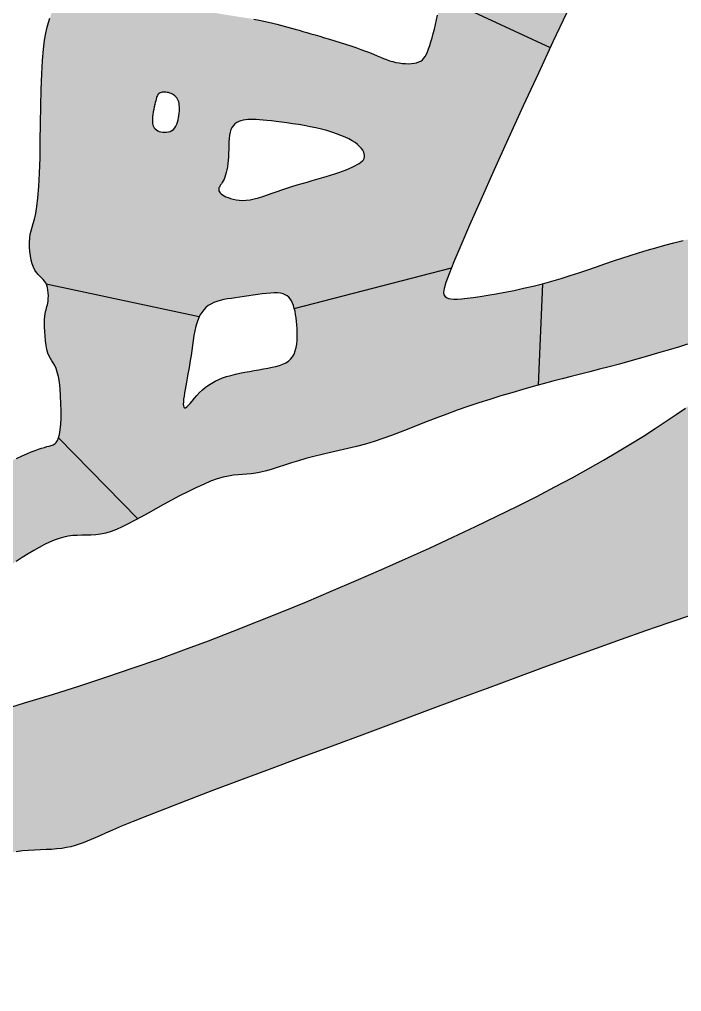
# Model space of a CAD drawing. Extents: x 2246048 to 2442613, y -66234 to 220766.
# Drawn here: x 2356517.4 to 2356701.5, y 179316.2 to 179586.4 of the extents above; entities that cross this region are included whole.
import ezdxf

# ---------------------------------------------------------------- set-up
doc = ezdxf.new("R2010")
doc.units = 0
doc.header["$LTSCALE"] = 1000
doc.header["$MEASUREMENT"] = 0
doc.layers.get('0').update_dxf_attribs({"color": 8})
doc.layers.add('J-图框线', color=4, linetype='Continuous')
doc.layers.add('J-姓名', color=2, linetype='Continuous')

# ---------------------------------------------------------------- blocks, each defined once
blk = doc.blocks.new('A$C2D00115A')
for points in [[(0.4147, 2.7385), (0.4169, 2.7476), (0.419, 2.7577), (0.4212, 2.7687), (0.4234, 2.7806), (0.4257, 2.7932), (0.4282, 2.8063), (0.431, 2.8197), (0.4342, 2.8332), (0.4378, 2.8466), (0.442, 2.8598), (0.4468, 2.8724), (0.4522, 2.8844), (0.4581, 2.8959), (0.4644, 2.907), (0.4707, 2.9179), (0.4768, 2.9289), (0.4826, 2.94), (0.4879, 2.9515), (0.4924, 2.9635), (0.496, 2.9761), (0.4987, 2.9891), (0.5005, 3.0022), (0.5015, 3.0152), (0.5018, 3.0277), (0.5015, 3.0395), (0.5005, 3.0503), (0.4991, 3.0597), (0.4971, 3.0677), (0.4944, 3.0742), (0.4907, 3.0794), (0.4859, 3.0835), (0.4797, 3.0866), (0.4718, 3.089), (0.4621, 3.0907), (0.4503, 3.0919), (0.4363, 3.0928), (0.4205, 3.0934), (0.4035, 3.0937), (0.3856, 3.0937), (0.3676, 3.0936), (0.3498, 3.0932), (0.3329, 3.0927), (0.3174, 3.092), (0.3036, 3.0912), (0.2914, 3.0903), (0.2805, 3.0891), (0.2708, 3.0877), (0.2618, 3.0861), (0.2534, 3.0841), (0.2452, 3.0819), (0.2371, 3.0792), (0.2287, 3.0762), (0.2198, 3.0727), (0.21, 3.0688), (0.1993, 3.0643), (0.1871, 3.0593), (0.1734, 3.0538), (0.1578, 3.0476), (0.1401, 3.0408), (0.12, 3.0334), (0.0979, 3.0254), (0.074, 3.017), (0.0487, 3.0084), (0.0223, 2.9996), (-0.0048, 2.9907), (-0.0323, 2.982), (-0.06, 2.9735), (-0.0875, 2.9654), (-0.1148, 2.9576), (-0.1421, 2.9503), (-0.1696, 2.9433), (-0.1972, 2.9368), (-0.2252, 2.9308), (-0.2535, 2.9252), (-0.2825, 2.9202), (-0.3119, 2.9156), (-0.3415, 2.9116), (-0.3707, 2.908), (-0.399, 2.9049), (-0.4258, 2.9024), (-0.4506, 2.9003), (-0.4729, 2.8987), (-0.4921, 2.8975), (-0.5079, 2.8968), (-0.5206, 2.8966), (-0.5304, 2.8969), (-0.5378, 2.8976), (-0.5432, 2.8988), (-0.5485, 2.9012), (-0.551, 2.9053), (-0.552, 2.9084), (-0.5527, 2.912), (-0.5531, 2.9161), (-0.5533, 2.9205), (-0.5534, 2.9253), (-0.5536, 2.9305), (-0.5539, 2.936), (-0.5544, 2.9418), (-0.5553, 2.9478), (-0.5566, 2.9541), (-0.5583, 2.9604), (-0.5606, 2.9668), (-0.5634, 2.9731), (-0.5669, 2.9794), (-0.571, 2.9855), (-0.5759, 2.9913), (-0.5816, 2.9969), (-0.5881, 3.002), (-0.5954, 3.0068), (-0.6036, 3.0111), (-0.6127, 3.0149), (-0.6227, 3.0181), (-0.6336, 3.0208), (-0.6456, 3.0227), (-0.6584, 3.024), (-0.6719, 3.0247), (-0.6858, 3.0249), (-0.6999, 3.0246), (-0.7138, 3.0239), (-0.7271, 3.023), (-0.7398, 3.0218), (-0.7514, 3.0206), (-0.7617, 3.0193), (-0.7707, 3.0177), (-0.7786, 3.0159), (-0.7854, 3.0134), (-0.7912, 3.0103), (-0.796, 3.0063), (-0.8, 3.0013), (-0.8033, 2.9951), (-0.8059, 2.9876), (-0.808, 2.9791), (-0.8096, 2.9698), (-0.811, 2.9603), (-0.8123, 2.9507), (-0.8136, 2.9414), (-0.815, 2.9328), (-0.8167, 2.9253), (-0.8188, 2.9189), (-0.8214, 2.9137), (-0.8246, 2.9092), (-0.8285, 2.9052), (-0.8331, 2.9014), (-0.8385, 2.8975), (-0.8449, 2.8932), (-0.8522, 2.8882), (-0.8606, 2.8823), (-0.8698, 2.8754), (-0.8793, 2.8674), (-0.8889, 2.8582), (-0.8982, 2.8478), (-0.9069, 2.836), (-0.9145, 2.8228), (-0.9209, 2.8081), (-0.9257, 2.7919), (-0.9289, 2.7746), (-0.9308, 2.7567), (-0.9315, 2.7387), (-0.9311, 2.7209), (-0.9298, 2.7039), (-0.9278, 2.6881), (-0.9253, 2.674), (-0.9223, 2.6619), (-0.919, 2.6515), (-0.9155, 2.6424), (-0.9119, 2.6341), (-0.9084, 2.6262), (-0.905, 2.6183), (-0.902, 2.6099), (-0.8993, 2.6006), (-0.8971, 2.59), (-0.8955, 2.5784), (-0.8944, 2.5662), (-0.8938, 2.5536), (-0.8938, 2.5409), (-0.8944, 2.528), (-0.6125, 2.5406), (-0.6143, 2.5468), (-0.615, 2.5532), (-0.6145, 2.5595), (-0.6131, 2.5655), (-0.611, 2.5711), (-0.6081, 2.576), (-0.6047, 2.5802), (-0.6006, 2.5838), (-0.5959, 2.5868), (-0.5905, 2.5895), (-0.5843, 2.5918), (-0.5772, 2.5941), (-0.5693, 2.5963), (-0.5603, 2.5986), (-0.5504, 2.6011), (-0.5395, 2.6039), (-0.5276, 2.6068), (-0.5148, 2.61), (-0.5011, 2.6132), (-0.4866, 2.6166), (-0.4712, 2.6201), (-0.4552, 2.6237), (-0.4384, 2.6274), (-0.421, 2.6312), (-0.4033, 2.635), (-0.3853, 2.6391), (-0.3673, 2.6433), (-0.3493, 2.6477), (-0.3317, 2.6523), (-0.3145, 2.6573), (-0.2978, 2.6625), (-0.2816, 2.6679), (-0.2657, 2.6735), (-0.2498, 2.679), (-0.234, 2.6846), (-0.218, 2.6899), (-0.2016, 2.6951), (-0.1847, 2.6998), (-0.1673, 2.7042), (-0.1494, 2.7083), (-0.1313, 2.7121), (-0.1134, 2.7157), (-0.0957, 2.7193), (-0.0787, 2.7228), (-0.0624, 2.7264), (-0.0473, 2.7302), (-0.0334, 2.7341), (-0.0208, 2.7382), (-0.0092, 2.7421), (0.0013, 2.7458), (0.0109, 2.7491), (0.0197, 2.7517), (0.0278, 2.7537), (0.0353, 2.7547), (0.0423, 2.7546), (0.0488, 2.7536), (0.0547, 2.7516), (0.0601, 2.7489), (0.0648, 2.7454), (0.0688, 2.7412), (0.0721, 2.7366), (0.0747, 2.7314), (0.0765, 2.726), (0.0775, 2.7202), (0.0779, 2.7144), (0.0777, 2.7085), (0.0768, 2.7027), (0.0755, 2.6971), (0.0737, 2.6918), (0.0715, 2.6869), (0.0689, 2.6826), (0.066, 2.6787), (0.0629, 2.6753), (0.0596, 2.6721), (0.0562, 2.6692), (0.0529, 2.6664), (0.0495, 2.6638), (0.0463, 2.6611), (0.0432, 2.6584), (0.0403, 2.6556), (0.0376, 2.6526), (0.035, 2.6494), (0.0325, 2.6458), (0.0301, 2.6419), (0.0278, 2.6376), (0.0256, 2.6328), (0.0235, 2.6274), (0.0214, 2.6215), (0.0194, 2.6152), (0.0174, 2.6083), (0.0155, 2.6009), (0.0137, 2.593), (0.0119, 2.5847), (0.0101, 2.576), (0.0085, 2.5669), (0.0068, 2.5573), (0.0052, 2.5475), (0.0035, 2.5373), (0.257, 2.4196), (0.2633, 2.4331), (0.2944, 2.4993), (0.3215, 2.5559), (0.3436, 2.6009), (0.361, 2.635), (0.3743, 2.66), (0.3842, 2.6775), (0.3914, 2.6891), (0.3965, 2.6966), (0.4001, 2.7016), (0.4029, 2.7058), (0.4054, 2.7106), (0.4079, 2.7163), (0.4102, 2.7228), (0.4125, 2.7302)], [(1.0793, 1.7792), (1.0812, 1.7899), (1.0827, 1.801), (1.0838, 1.8123), (1.0847, 1.824), (1.0854, 1.8361), (1.0859, 1.8485), (1.0861, 1.861), (1.086, 1.8734), (1.0854, 1.8857), (1.0843, 1.8977), (1.0826, 1.9091), (1.0803, 1.92), (1.0772, 1.9301), (1.0733, 1.9395), (1.0684, 1.9482), (1.0623, 1.9563), (1.0551, 1.9637), (1.0464, 1.9706), (1.0363, 1.9769), (1.0246, 1.9828), (1.0112, 1.9882), (0.9964, 1.9932), (0.9804, 1.9976), (0.9635, 2.0016), (0.9459, 2.0051), (0.928, 2.008), (0.91, 2.0105), (0.8922, 2.0123), (0.8747, 2.0137), (0.8575, 2.0144), (0.8403, 2.0146), (0.823, 2.0143), (0.8052, 2.0134), (0.7869, 2.012), (0.7678, 2.01), (0.7477, 2.0075), (0.7265, 2.0044), (0.7043, 2.0009), (0.6814, 1.997), (0.6581, 1.9926), (0.6345, 1.988), (0.611, 1.983), (0.5879, 1.9779), (0.5653, 1.9726), (0.5434, 1.9672), (0.5223, 1.9617), (0.5017, 1.9561), (0.4816, 1.9503), (0.4619, 1.9443), (0.4423, 1.9382), (0.4229, 1.9319), (0.4034, 1.9255), (0.3837, 1.9188), (0.3639, 1.912), (0.3439, 1.9051), (0.3236, 1.8983), (0.303, 1.8916), (0.2821, 1.885), (0.2609, 1.8788), (0.2393, 1.8728), (0.2289, 1.6376), (0.2404, 1.6408), (0.2627, 1.6467), (0.2844, 1.6524), (0.3059, 1.6578), (0.3273, 1.6633), (0.3489, 1.6688), (0.371, 1.6745), (0.3938, 1.6805), (0.4175, 1.6868), (0.4417, 1.6934), (0.4661, 1.7002), (0.4902, 1.7071), (0.5135, 1.7139), (0.5358, 1.7205), (0.5566, 1.7268), (0.5753, 1.7327), (0.5919, 1.7381), (0.6062, 1.7429), (0.6187, 1.7472), (0.6295, 1.751), (0.6388, 1.7543), (0.647, 1.757), (0.6541, 1.7592), (0.6606, 1.7609), (0.6692, 1.7626), (0.6792, 1.7631), (0.6875, 1.7622), (0.6945, 1.7604), (0.7006, 1.758), (0.7067, 1.7544), (0.7118, 1.7488), (0.7145, 1.7426), (0.7158, 1.7368), (0.7163, 1.7303), (0.7161, 1.7229), (0.715, 1.7148), (0.7126, 1.7062), (0.7084, 1.6969), (0.7033, 1.6895), (0.699, 1.6842), (0.6939, 1.6787), (0.6878, 1.6728), (0.6806, 1.6665), (0.6722, 1.6596), (0.6625, 1.652), (0.6513, 1.6435), (0.6386, 1.6341), (0.6243, 1.6235), (0.6082, 1.6118), (0.5903, 1.5989), (0.5706, 1.5849), (0.5491, 1.57), (0.5257, 1.5542), (0.5004, 1.5375), (0.4733, 1.52), (0.4442, 1.5019), (0.4132, 1.4832), (0.3802, 1.4639), (0.345, 1.4439), (0.3076, 1.4233), (0.2679, 1.4021), (0.2257, 1.3801), (0.181, 1.3575), (0.1336, 1.3342), (0.0836, 1.3101), (0.0313, 1.2855), (-0.0229, 1.2606), (-0.0786, 1.2354), (-0.1353, 1.2102), (-0.1927, 1.1852), (-0.2504, 1.1606), (-0.3078, 1.1364), (-0.3647, 1.1129), (-0.4213, 1.0901), (-0.4779, 1.0678), (-0.5347, 1.046), (-0.5921, 1.0246), (-0.6504, 1.0035), (-0.7098, 0.9828), (-0.7706, 0.9622), (-0.8331, 0.9418), (-0.8968, 0.9216), (-0.9611, 0.9018), (-1.0256, 0.8824), (-1.0897, 0.8635), (-1.1528, 0.8453), (-1.2145, 0.8278), (-1.2742, 0.8112), (-1.3315, 0.7955), (-1.3865, 0.7806), (-1.4396, 0.7665), (-1.4911, 0.7531), (-1.5412, 0.7402), (-1.5903, 0.7277), (-1.6387, 0.7156), (-1.6867, 0.7037), (-1.7344, 0.692), (-1.782, 0.6806), (-1.8291, 0.6694), (-1.8757, 0.6586), (-1.9217, 0.6482), (-1.967, 0.6384), (-2.0113, 0.6291), (-2.0546, 0.6204), (-2.0968, 0.6125), (-2.1382, 0.6052), (-2.1791, 0.5986), (-2.2198, 0.5926), (-2.2607, 0.5872), (-2.302, 0.5824), (-2.3442, 0.5781), (-2.3875, 0.5743), (-2.4322, 0.5709), (-2.4777, 0.568), (-2.5236, 0.5654), (-2.5693, 0.5631), (-2.6142, 0.5611), (-2.6577, 0.5593), (-2.6994, 0.5576), (-2.7385, 0.556), (-2.7747, 0.5545), (-2.8079, 0.5529), (-2.8384, 0.5512), (-2.8661, 0.5493), (-2.8912, 0.5471), (-2.9139, 0.5446), (-2.9341, 0.5417), (-2.9522, 0.5382), (-2.968, 0.5342), (-2.982, 0.5296), (-2.9942, 0.5244), (-3.0049, 0.5186), (-3.0143, 0.5121), (-3.0225, 0.505), (-3.0299, 0.4973), (-3.0366, 0.4889), (-3.0427, 0.4798), (-3.0483, 0.4702), (-3.0533, 0.4603), (-3.0577, 0.4501), (-3.0614, 0.4398), (-3.0643, 0.4295), (-3.0665, 0.4194), (-3.0678, 0.4096), (-3.0682, 0.4003), (-3.0677, 0.3915), (-3.0663, 0.3831), (-3.064, 0.3753), (-3.0607, 0.368), (-3.0564, 0.3611), (-3.0511, 0.3548), (-3.0448, 0.349), (-3.0375, 0.3438), (-3.0293, 0.339), (-3.0202, 0.3346), (-3.0104, 0.3305), (-2.9999, 0.3267), (-2.9889, 0.3231), (-2.9774, 0.3195), (-2.9655, 0.316), (-2.9533, 0.3125), (-2.9409, 0.309), (-2.9282, 0.3054), (-2.9153, 0.3019), (-2.9023, 0.2983), (-2.889, 0.2948), (-2.8757, 0.2912), (-2.8622, 0.2877), (-2.8486, 0.2842), (-2.8349, 0.2808), (-2.821, 0.2775), (-2.8068, 0.2743), (-2.7923, 0.2712), (-2.7775, 0.2683), (-2.7622, 0.2656), (-2.7465, 0.2632), (-2.7301, 0.2609), (-2.713, 0.2589), (-2.6947, 0.2571), (-2.675, 0.2556), (-2.6536, 0.2541), (-2.6303, 0.2529), (-2.6046, 0.2518), (-2.5764, 0.2508), (-2.5455, 0.2499), (-2.5125, 0.2491), (-2.4784, 0.2483), (-2.4437, 0.2474), (-2.4095, 0.2466), (-2.3764, 0.2456), (-2.3454, 0.2446), (-2.3171, 0.2434), (-2.2922, 0.242), (-2.2703, 0.2405), (-2.2509, 0.239), (-2.2333, 0.2375), (-2.2169, 0.2361), (-2.2011, 0.235), (-2.1854, 0.2341), (-2.1691, 0.2336), (-2.1518, 0.2335), (-2.1336, 0.2339), (-2.1146, 0.2347), (-2.0951, 0.2359), (-2.0753, 0.2375), (-2.0555, 0.2394), (-2.0357, 0.2418), (-2.0163, 0.2446), (-1.9974, 0.2477), (-1.979, 0.2512), (-1.9609, 0.2549), (-1.943, 0.259), (-1.9253, 0.2632), (-1.9076, 0.2677), (-1.8898, 0.2723), (-1.8719, 0.277), (-1.8537, 0.2818), (-1.8354, 0.2867), (-1.8171, 0.2915), (-1.7989, 0.2963), (-1.781, 0.3009), (-1.7636, 0.3053), (-1.7466, 0.3095), (-1.7304, 0.3133), (-1.7149, 0.3169), (-1.6999, 0.3203), (-1.6849, 0.3238), (-1.6697, 0.3276), (-1.6539, 0.3319), (-1.637, 0.3371), (-1.6187, 0.3432), (-1.5987, 0.3506), (-1.5768, 0.3594), (-1.5533, 0.3692), (-1.5288, 0.3796), (-1.504, 0.3902), (-1.4795, 0.4004), (-1.4557, 0.41), (-1.4334, 0.4184), (-1.413, 0.4253), (-1.3951, 0.4302), (-1.3792, 0.4335), (-1.365, 0.4354), (-1.3519, 0.4363), (-1.3394, 0.4366), (-1.3271, 0.4366), (-1.3145, 0.4366), (-1.301, 0.4371), (-1.2864, 0.4381), (-1.2709, 0.4399), (-1.2548, 0.4424), (-1.2384, 0.4454), (-1.2221, 0.449), (-1.2062, 0.4531), (-1.1912, 0.4576), (-1.1772, 0.4626), (-1.1646, 0.4679), (-1.1533, 0.4736), (-1.1428, 0.4795), (-1.133, 0.4857), (-1.1236, 0.492), (-1.1142, 0.4985), (-1.1047, 0.5051), (-1.0947, 0.5117), (-1.084, 0.5183), (-1.0727, 0.5248), (-1.0607, 0.531), (-1.0483, 0.537), (-1.0353, 0.5424), (-1.022, 0.5473), (-1.0084, 0.5515), (-0.9945, 0.5549), (-0.9804, 0.5574), (-0.9662, 0.5592), (-0.9521, 0.5604), (-0.9382, 0.5611), (-0.9246, 0.5617), (-0.9113, 0.5622), (-0.8985, 0.5628), (-0.8864, 0.5637), (-0.8749, 0.5651), (-0.8641, 0.5668), (-0.8539, 0.569), (-0.844, 0.5716), (-0.8345, 0.5745), (-0.8252, 0.5778), (-0.816, 0.5814), (-0.8068, 0.5853), (-0.7974, 0.5896), (-0.7867, 0.5945), (-0.7737, 0.6003), (-0.7573, 0.6075), (-0.7363, 0.6165), (-0.7097, 0.6274), (-0.6762, 0.6408), (-0.6348, 0.657), (-0.5849, 0.6762), (-0.5273, 0.698), (-0.4634, 0.7219), (-0.3947, 0.7476), (-0.3226, 0.7744), (-0.2484, 0.802), (-0.1735, 0.8298), (-0.0994, 0.8573), (-0.0271, 0.8842), (0.0431, 0.9103), (0.1112, 0.9356), (0.1772, 0.9601), (0.2413, 0.9836), (0.3033, 1.0063), (0.3633, 1.028), (0.4214, 1.0488), (0.4776, 1.0686), (0.532, 1.0874), (0.5848, 1.1053), (0.6361, 1.1223), (0.6862, 1.1386), (0.7352, 1.1541), (0.7833, 1.169), (0.8305, 1.1833), (0.8771, 1.1969), (0.9225, 1.2099), (0.9281, 1.4622), (0.9136, 1.4574), (0.8996, 1.453), (0.886, 1.4492), (0.873, 1.4459), (0.8604, 1.4432), (0.8483, 1.4411), (0.8367, 1.4396), (0.8257, 1.4387), (0.8154, 1.4383), (0.806, 1.4384), (0.7975, 1.4389), (0.7901, 1.4398), (0.7838, 1.441), (0.7763, 1.4432), (0.7706, 1.4472), (0.7685, 1.452), (0.7692, 1.4573), (0.7719, 1.4631), (0.7761, 1.4691), (0.7813, 1.4755), (0.7863, 1.481), (0.7896, 1.4846), (0.7929, 1.4883), (0.7964, 1.4921), (0.8, 1.4959), (0.8038, 1.4998), (0.8078, 1.5037), (0.8121, 1.5075), (0.8167, 1.5114), (0.8217, 1.5152), (0.827, 1.5189), (0.8326, 1.5226), (0.8385, 1.5264), (0.8447, 1.5303), (0.8512, 1.5344), (0.8578, 1.5389), (0.8646, 1.5437), (0.8716, 1.549), (0.8787, 1.5549), (0.8859, 1.5611), (0.8932, 1.5678), (0.9006, 1.5747), (0.9082, 1.5818), (0.9158, 1.589), (0.9235, 1.5963), (0.9313, 1.6035), (0.9391, 1.6106), (0.9471, 1.6176), (0.9552, 1.6246), (0.9635, 1.6317), (0.9719, 1.6389), (0.9804, 1.6464), (0.9892, 1.6541), (0.9982, 1.6622), (1.0073, 1.6707), (1.0166, 1.6795), (1.0257, 1.6887), (1.0346, 1.6982), (1.043, 1.7079), (1.0508, 1.7178), (1.0579, 1.7278), (1.0641, 1.7379), (1.0692, 1.748), (1.0734, 1.7583), (1.0767, 1.7686)], [(0.0661, 1.5882), (0.0915, 1.5966), (0.1172, 1.6048), (0.1429, 1.6128), (0.1683, 1.6204), (0.1932, 1.6276), (0.2173, 1.6344), (0.2289, 1.6376), (0.2393, 1.8728), (0.2173, 1.8673), (0.1952, 1.8621), (0.1734, 1.8574), (0.1521, 1.8532), (0.1316, 1.8494), (0.1123, 1.8461), (0.0945, 1.8433), (0.0785, 1.841), (0.0645, 1.8392), (0.0524, 1.8379), (0.0422, 1.8373), (0.0337, 1.8372), (0.0266, 1.8377), (0.0182, 1.8394), (0.0111, 1.8447), (0.01, 1.8523), (0.0114, 1.8614), (0.0154, 1.8754), (0.0227, 1.8957), (0.0283, 1.9097), (-0.3361, 1.8157), (-0.3344, 1.8088), (-0.333, 1.8015), (-0.3318, 1.7937), (-0.3308, 1.7856), (-0.3301, 1.7772), (-0.3295, 1.7685), (-0.3292, 1.7596), (-0.3292, 1.7506), (-0.3296, 1.7417), (-0.3304, 1.7331), (-0.3318, 1.7248), (-0.3339, 1.717), (-0.3366, 1.7099), (-0.3402, 1.7035), (-0.3446, 1.6981), (-0.3499, 1.6935), (-0.356, 1.6896), (-0.3629, 1.6864), (-0.3705, 1.6836), (-0.3788, 1.6812), (-0.3877, 1.6791), (-0.3973, 1.6772), (-0.4075, 1.6753), (-0.418, 1.6735), (-0.4289, 1.6716), (-0.44, 1.6697), (-0.451, 1.6676), (-0.462, 1.6654), (-0.4727, 1.663), (-0.483, 1.6604), (-0.4929, 1.6575), (-0.5022, 1.6544), (-0.511, 1.6509), (-0.5195, 1.647), (-0.5274, 1.6427), (-0.535, 1.6379), (-0.5423, 1.6326), (-0.5491, 1.6268), (-0.5557, 1.6205), (-0.5619, 1.6139), (-0.5677, 1.6073), (-0.573, 1.6011), (-0.5777, 1.5954), (-0.5819, 1.5908), (-0.5874, 1.5855), (-0.5915, 1.5852), (-0.5933, 1.5911), (-0.5931, 1.5993), (-0.5926, 1.6055), (-0.5917, 1.6125), (-0.5906, 1.6201), (-0.5892, 1.6281), (-0.5877, 1.6364), (-0.5861, 1.6451), (-0.5843, 1.6543), (-0.5825, 1.6638), (-0.5807, 1.6738), (-0.5789, 1.6842), (-0.5772, 1.6951), (-0.5755, 1.7065), (-0.5739, 1.7181), (-0.5723, 1.7298), (-0.5706, 1.7415), (-0.5687, 1.7528), (-0.5666, 1.7638), (-0.5642, 1.7741), (-0.5615, 1.7836), (-0.5583, 1.7921), (-0.5565, 1.7959), (-0.9105, 1.8719), (-0.9081, 1.8637), (-0.907, 1.8576), (-0.9064, 1.8513), (-0.9061, 1.8449), (-0.9063, 1.8388), (-0.9069, 1.8304), (-0.9086, 1.8222), (-0.9104, 1.816), (-0.9115, 1.8122), (-0.9125, 1.808), (-0.9135, 1.8032), (-0.9143, 1.7974), (-0.9148, 1.7903), (-0.915, 1.7818), (-0.915, 1.7722), (-0.9146, 1.7617), (-0.9138, 1.7509), (-0.9127, 1.7402), (-0.9112, 1.7299), (-0.9093, 1.7204), (-0.907, 1.7121), (-0.9043, 1.7053), (-0.9013, 1.6996), (-0.8981, 1.6944), (-0.8947, 1.6892), (-0.8914, 1.6834), (-0.8882, 1.6766), (-0.8853, 1.6682), (-0.8827, 1.6576), (-0.8805, 1.6444), (-0.8788, 1.6293), (-0.8776, 1.6128), (-0.8768, 1.5957), (-0.8765, 1.5786), (-0.8767, 1.5621), (-0.8773, 1.5471), (-0.8785, 1.5341), (-0.8801, 1.5236), (-0.8822, 1.5155), (-0.6984, 1.3283), (-0.6906, 1.3325), (-0.6744, 1.3416), (-0.6573, 1.3511), (-0.6393, 1.3611), (-0.6207, 1.3712), (-0.6018, 1.3812), (-0.583, 1.3909), (-0.5645, 1.3999), (-0.5468, 1.4081), (-0.53, 1.4151), (-0.5147, 1.4207), (-0.5008, 1.4247), (-0.4884, 1.4274), (-0.477, 1.4291), (-0.4664, 1.4301), (-0.4561, 1.4307), (-0.446, 1.4313), (-0.4357, 1.4322), (-0.4249, 1.4338), (-0.4133, 1.4363), (-0.4009, 1.4396), (-0.3876, 1.4435), (-0.3736, 1.4479), (-0.3587, 1.4527), (-0.3429, 1.4577), (-0.3264, 1.4628), (-0.309, 1.4677), (-0.2908, 1.4724), (-0.2718, 1.477), (-0.2524, 1.4815), (-0.2324, 1.4861), (-0.2122, 1.4908), (-0.1918, 1.4959), (-0.1714, 1.5014), (-0.1511, 1.5073), (-0.1309, 1.5139), (-0.1109, 1.5211), (-0.0907, 1.5287), (-0.0703, 1.5367), (-0.0495, 1.545), (-0.028, 1.5535), (-0.0059, 1.5622), (0.0172, 1.5709), (0.0413, 1.5796)], [(-0.8822, 1.5155), (-0.8848, 1.5095), (-0.8891, 1.5032), (-0.8952, 1.4998), (-0.8995, 1.4983), (-0.9043, 1.4969), (-0.9095, 1.4955), (-0.9152, 1.4938), (-0.9216, 1.4918), (-0.9287, 1.4894), (-0.9367, 1.4866), (-0.9457, 1.4831), (-0.9557, 1.479), (-0.967, 1.4741), (-0.9796, 1.4683), (-0.9934, 1.4618), (-1.0084, 1.4545), (-1.0245, 1.4464), (-1.0415, 1.4377), (-1.0594, 1.4284), (-1.0781, 1.4184), (-1.0975, 1.4079), (-1.1176, 1.3969), (-1.1383, 1.3855), (-1.1596, 1.3735), (-1.1816, 1.3612), (-1.2044, 1.3485), (-1.2279, 1.3354), (-1.2521, 1.322), (-1.277, 1.3082), (-1.3028, 1.2942), (-1.3291, 1.28), (-1.3559, 1.2656), (-1.383, 1.2511), (-1.4102, 1.2365), (-1.4373, 1.222), (-1.4642, 1.2074), (-1.4907, 1.193), (-1.5167, 1.1788), (-1.5418, 1.1648), (-1.566, 1.1513), (-1.589, 1.1382), (-1.6107, 1.1257), (-1.6308, 1.1139), (-1.6491, 1.1029), (-1.6654, 1.0929), (-1.6796, 1.0838), (-1.6918, 1.0757), (-1.7022, 1.0682), (-1.7111, 1.0614), (-1.7185, 1.055), (-1.7248, 1.049), (-1.73, 1.043), (-1.7345, 1.0372), (-1.7383, 1.0312), (-1.7414, 1.025), (-1.7439, 1.0187), (-1.7455, 1.0122), (-1.7464, 1.0055), (-1.7464, 0.9986), (-1.7455, 0.9914), (-1.7436, 0.984), (-1.7408, 0.9762), (-1.7369, 0.9683), (-1.7322, 0.9603), (-1.7265, 0.9522), (-1.72, 0.9442), (-1.7127, 0.9365), (-1.7046, 0.9289), (-1.6959, 0.9218), (-1.6864, 0.9151), (-1.6764, 0.9089), (-1.666, 0.9033), (-1.6552, 0.8984), (-1.6442, 0.8941), (-1.6331, 0.8905), (-1.622, 0.8877), (-1.6111, 0.8858), (-1.6004, 0.8847), (-1.5899, 0.8844), (-1.5796, 0.885), (-1.5693, 0.8862), (-1.5591, 0.8881), (-1.5489, 0.8907), (-1.5386, 0.8938), (-1.5282, 0.8975), (-1.5176, 0.9016), (-1.5069, 0.9061), (-1.4961, 0.9109), (-1.4853, 0.916), (-1.4744, 0.9213), (-1.4636, 0.9267), (-1.4528, 0.9321), (-1.4421, 0.9376), (-1.4315, 0.9429), (-1.4211, 0.9482), (-1.4108, 0.9535), (-1.4007, 0.9587), (-1.3908, 0.9639), (-1.3812, 0.9691), (-1.3718, 0.9742), (-1.3627, 0.9795), (-1.3539, 0.9847), (-1.3454, 0.9901), (-1.3371, 0.9955), (-1.329, 1.001), (-1.3211, 1.0067), (-1.3133, 1.0126), (-1.3058, 1.0187), (-1.2983, 1.025), (-1.2909, 1.0315), (-1.2834, 1.0382), (-1.2757, 1.045), (-1.2678, 1.0518), (-1.2594, 1.0586), (-1.2504, 1.0652), (-1.2407, 1.0716), (-1.2302, 1.0777), (-1.2188, 1.0834), (-1.2066, 1.0888), (-1.1941, 1.094), (-1.1813, 1.0991), (-1.1686, 1.104), (-1.1563, 1.109), (-1.1446, 1.114), (-1.1337, 1.1191), (-1.1239, 1.1245), (-1.115, 1.1301), (-1.1066, 1.136), (-1.0983, 1.1423), (-1.0901, 1.149), (-1.0814, 1.1562), (-1.072, 1.164), (-1.0616, 1.1723), (-1.05, 1.1812), (-1.0373, 1.1906), (-1.0239, 1.2002), (-1.0098, 1.21), (-0.9955, 1.2198), (-0.981, 1.2293), (-0.9668, 1.2385), (-0.953, 1.2471), (-0.9398, 1.255), (-0.9272, 1.2621), (-0.9151, 1.2685), (-0.9035, 1.2741), (-0.8923, 1.2789), (-0.8813, 1.2829), (-0.8706, 1.2859), (-0.8601, 1.2881), (-0.8497, 1.2893), (-0.8392, 1.2899), (-0.8287, 1.2902), (-0.8181, 1.2903), (-0.8073, 1.2906), (-0.7963, 1.2914), (-0.7849, 1.2928), (-0.7731, 1.2953), (-0.7609, 1.2989), (-0.7481, 1.3037), (-0.7347, 1.3096), (-0.7208, 1.3164), (-0.7061, 1.3241), (-0.6984, 1.3283)]]:
    blk.add_hatch(color=256).paths.add_polyline_path(points)
h = blk.add_hatch(color=256)
h.paths.add_polyline_path([(0.1599, 2.2085), (0.1947, 2.2847), (0.2296, 2.3606), (0.257, 2.4196), (0.0035, 2.5373), (0.0018, 2.5269), (0, 2.5163), (-0.002, 2.5056), (-0.0041, 2.4948), (-0.0063, 2.4839), (-0.0087, 2.473), (-0.0113, 2.4624), (-0.0139, 2.4521), (-0.0166, 2.4423), (-0.0193, 2.433), (-0.022, 2.4244), (-0.0247, 2.4167), (-0.0273, 2.4099), (-0.03, 2.4041), (-0.0329, 2.399), (-0.0359, 2.3948), (-0.0393, 2.3913), (-0.0431, 2.3884), (-0.0475, 2.3862), (-0.0525, 2.3845), (-0.0581, 2.3833), (-0.0644, 2.3825), (-0.0711, 2.3822), (-0.0783, 2.3824), (-0.0856, 2.3829), (-0.0931, 2.3839), (-0.1006, 2.3853), (-0.108, 2.387), (-0.1151, 2.3892), (-0.1222, 2.3916), (-0.1293, 2.3943), (-0.1367, 2.3974), (-0.1444, 2.4006), (-0.1526, 2.4041), (-0.1615, 2.4078), (-0.1712, 2.4116), (-0.1818, 2.4155), (-0.1932, 2.4195), (-0.2051, 2.4235), (-0.2174, 2.4275), (-0.2299, 2.4315), (-0.2423, 2.4353), (-0.2544, 2.439), (-0.2661, 2.4425), (-0.2771, 2.4458), (-0.2876, 2.4488), (-0.2975, 2.4517), (-0.307, 2.4544), (-0.3162, 2.457), (-0.3251, 2.4596), (-0.3337, 2.462), (-0.3422, 2.4644), (-0.3507, 2.4669), (-0.3592, 2.4693), (-0.3679, 2.4717), (-0.3768, 2.474), (-0.3862, 2.4764), (-0.396, 2.4787), (-0.4065, 2.4809), (-0.4177, 2.4831), (-0.4297, 2.4853), (-0.4424, 2.4874), (-0.4557, 2.4895), (-0.4693, 2.4916), (-0.4831, 2.4937), (-0.4969, 2.4959), (-0.5107, 2.4982), (-0.5242, 2.5006), (-0.5373, 2.503), (-0.5498, 2.5057), (-0.5616, 2.5086), (-0.5725, 2.5118), (-0.5825, 2.5154), (-0.5913, 2.5194), (-0.5988, 2.5239), (-0.6049, 2.5289), (-0.6094, 2.5345), (-0.6125, 2.5406), (-0.8944, 2.528), (-0.8955, 2.5169), (-0.8973, 2.5062), (-0.8996, 2.4966), (-0.9024, 2.4874), (-0.9055, 2.4777), (-0.9087, 2.4666), (-0.9119, 2.4531), (-0.915, 2.4364), (-0.9177, 2.4156), (-0.9199, 2.3898), (-0.9215, 2.3584), (-0.9226, 2.3225), (-0.9234, 2.2837), (-0.9241, 2.2434), (-0.9247, 2.2031), (-0.9254, 2.1644), (-0.9265, 2.1287), (-0.928, 2.0975), (-0.9301, 2.0719), (-0.9326, 2.0515), (-0.9354, 2.0353), (-0.9383, 2.0225), (-0.9412, 2.0121), (-0.9439, 2.0034), (-0.9463, 1.9953), (-0.9481, 1.9871), (-0.9492, 1.978), (-0.9497, 1.9682), (-0.9496, 1.9579), (-0.9489, 1.9475), (-0.9476, 1.9372), (-0.9457, 1.9275), (-0.9433, 1.9185), (-0.9404, 1.9107), (-0.9371, 1.9041), (-0.9334, 1.8987), (-0.9295, 1.8941), (-0.9256, 1.8901), (-0.9217, 1.8864), (-0.9181, 1.8828), (-0.9148, 1.8789), (-0.912, 1.8745), (-0.9109, 1.8719), (-0.5565, 1.7959), (-0.5547, 1.7997), (-0.5507, 1.8064), (-0.5461, 1.8123), (-0.5411, 1.8175), (-0.5356, 1.8219), (-0.5295, 1.8257), (-0.5228, 1.8289), (-0.5156, 1.8316), (-0.5078, 1.8339), (-0.4996, 1.8358), (-0.4909, 1.8374), (-0.4817, 1.8388), (-0.4722, 1.8402), (-0.4624, 1.8415), (-0.4522, 1.8429), (-0.4418, 1.8445), (-0.4313, 1.8461), (-0.4209, 1.8476), (-0.4106, 1.849), (-0.4008, 1.8502), (-0.3914, 1.851), (-0.3827, 1.8515), (-0.3749, 1.8513), (-0.368, 1.8506), (-0.3621, 1.8492), (-0.3569, 1.8472), (-0.3525, 1.8446), (-0.3487, 1.8414), (-0.3454, 1.8375), (-0.3426, 1.833), (-0.3402, 1.8278), (-0.338, 1.8221), (-0.3361, 1.8157), (0.0283, 1.9097), (0.0339, 1.9237), (0.0495, 1.9609), (0.0703, 2.0085), (0.0963, 2.0673), (0.1267, 2.135)])
h.paths.add_polyline_path([(-0.1738, 2.1735), (-0.1728, 2.1678), (-0.1747, 2.1614), (-0.1784, 2.157), (-0.1816, 2.1542), (-0.1856, 2.1515), (-0.1903, 2.1487), (-0.1957, 2.1458), (-0.2019, 2.1429), (-0.2087, 2.1398), (-0.2162, 2.1367), (-0.2244, 2.1335), (-0.233, 2.1303), (-0.2423, 2.1271), (-0.252, 2.1239), (-0.2622, 2.1207), (-0.2728, 2.1176), (-0.2838, 2.1145), (-0.295, 2.1114), (-0.3065, 2.1082), (-0.3181, 2.1049), (-0.3298, 2.1015), (-0.3415, 2.098), (-0.3532, 2.0942), (-0.3647, 2.0903), (-0.3761, 2.0862), (-0.3873, 2.0822), (-0.3982, 2.0783), (-0.4088, 2.0747), (-0.4191, 2.0716), (-0.4289, 2.069), (-0.4384, 2.0672), (-0.4473, 2.0661), (-0.4558, 2.0658), (-0.4637, 2.0662), (-0.471, 2.0671), (-0.4778, 2.0684), (-0.484, 2.0701), (-0.4896, 2.0721), (-0.4945, 2.0743), (-0.4988, 2.0765), (-0.5024, 2.0787), (-0.5068, 2.0821), (-0.5104, 2.0867), (-0.5116, 2.0912), (-0.5106, 2.0954), (-0.5085, 2.0989), (-0.5069, 2.1014), (-0.505, 2.1042), (-0.503, 2.1073), (-0.501, 2.1108), (-0.499, 2.1149), (-0.4972, 2.1195), (-0.4954, 2.1248), (-0.4938, 2.1305), (-0.4924, 2.1368), (-0.4912, 2.1436), (-0.4901, 2.1508), (-0.4893, 2.1584), (-0.4887, 2.1665), (-0.4883, 2.1749), (-0.4881, 2.1834), (-0.4878, 2.192), (-0.4875, 2.2005), (-0.487, 2.2087), (-0.4861, 2.2164), (-0.4848, 2.2234), (-0.4829, 2.2297), (-0.4804, 2.235), (-0.4773, 2.2395), (-0.4736, 2.2431), (-0.4695, 2.246), (-0.465, 2.2483), (-0.46, 2.2501), (-0.4548, 2.2514), (-0.4493, 2.2523), (-0.4437, 2.2528), (-0.4377, 2.2531), (-0.4313, 2.2531), (-0.4244, 2.2529), (-0.4169, 2.2524), (-0.4086, 2.2517), (-0.3994, 2.2508), (-0.3893, 2.2497), (-0.3782, 2.2484), (-0.3661, 2.2469), (-0.3534, 2.2452), (-0.3401, 2.2433), (-0.3266, 2.2412), (-0.3129, 2.2389), (-0.2993, 2.2363), (-0.2861, 2.2336), (-0.2733, 2.2305), (-0.261, 2.2273), (-0.2493, 2.2238), (-0.2383, 2.2202), (-0.228, 2.2163), (-0.2185, 2.2123), (-0.2099, 2.2082), (-0.2022, 2.2039), (-0.1954, 2.1995), (-0.1896, 2.195), (-0.1846, 2.1905), (-0.1806, 2.1861), (-0.1775, 2.1817), (-0.1752, 2.1775)], flags=16)
h.paths.add_polyline_path([(-0.6043, 2.2571), (-0.6054, 2.2519), (-0.6067, 2.2468), (-0.6085, 2.2419), (-0.6106, 2.2374), (-0.6131, 2.2335), (-0.6162, 2.2301), (-0.6197, 2.2275), (-0.6237, 2.2256), (-0.6279, 2.2243), (-0.6323, 2.2236), (-0.6367, 2.2234), (-0.6411, 2.2237), (-0.6453, 2.2245), (-0.6492, 2.2256), (-0.6544, 2.2278), (-0.6596, 2.2322), (-0.6623, 2.2367), (-0.6636, 2.2402), (-0.6644, 2.2442), (-0.6649, 2.2487), (-0.6648, 2.2538), (-0.6645, 2.2592), (-0.6638, 2.2649), (-0.6628, 2.2707), (-0.6617, 2.2765), (-0.6606, 2.2821), (-0.6594, 2.2875), (-0.6582, 2.2923), (-0.6572, 2.2966), (-0.6562, 2.3004), (-0.6547, 2.3053), (-0.6526, 2.3099), (-0.6499, 2.3131), (-0.646, 2.3152), (-0.6411, 2.3163), (-0.6355, 2.3165), (-0.6294, 2.3156), (-0.6232, 2.3138), (-0.6171, 2.3109), (-0.6117, 2.3069), (-0.6073, 2.3018), (-0.6044, 2.2956), (-0.6031, 2.29), (-0.6026, 2.286), (-0.6023, 2.2818), (-0.6023, 2.2773), (-0.6025, 2.2726), (-0.6029, 2.2676), (-0.6035, 2.2624)], flags=16)
for p, q in [((0.0035, 2.5373), (0.257, 2.4196)), ((-0.3361, 1.8157), (0.0283, 1.9097)), ((-0.5565, 1.7959), (-0.9109, 1.8719)), ((0.2393, 1.8728), (0.2289, 1.6376)), ((-0.8822, 1.5155), (-0.6984, 1.3283))]:
    blk.add_line(p, q)
for points in [[(0.5848, 1.1053), (0.532, 1.0874), (0.4776, 1.0686), (0.4214, 1.0488), (0.3633, 1.028), (0.3033, 1.0063), (0.2413, 0.9836), (0.1772, 0.9601), (0.1112, 0.9356), (0.0431, 0.9103), (-0.0271, 0.8842), (-0.0994, 0.8573), (-0.1735, 0.8298), (-0.2484, 0.802), (-0.3226, 0.7744), (-0.3947, 0.7476), (-0.4634, 0.7219), (-0.5273, 0.698), (-0.5849, 0.6762), (-0.6348, 0.657), (-0.6762, 0.6408), (-0.7097, 0.6274), (-0.7363, 0.6165), (-0.7573, 0.6075), (-0.7737, 0.6003), (-0.7867, 0.5945), (-0.7974, 0.5896), (-0.8068, 0.5853), (-0.816, 0.5814), (-0.8252, 0.5778), (-0.8345, 0.5745), (-0.844, 0.5716), (-0.8539, 0.569), (-0.8641, 0.5668), (-0.8749, 0.5651), (-0.8864, 0.5637), (-0.8985, 0.5628), (-0.9113, 0.5622), (-0.9246, 0.5617), (-0.9382, 0.5611), (-0.9521, 0.5604), (-0.9662, 0.5592), (-0.9804, 0.5574)], [(-1.0256, 0.8824), (-0.9611, 0.9018), (-0.8968, 0.9216), (-0.8331, 0.9418), (-0.7706, 0.9622), (-0.7098, 0.9828), (-0.6504, 1.0035), (-0.5921, 1.0246), (-0.5347, 1.046), (-0.4779, 1.0678), (-0.4213, 1.0901), (-0.3647, 1.1129), (-0.3078, 1.1364), (-0.2504, 1.1606), (-0.1927, 1.1852), (-0.1353, 1.2102), (-0.0786, 1.2354), (-0.0229, 1.2606), (0.0313, 1.2855), (0.0836, 1.3101), (0.1336, 1.3342), (0.181, 1.3575), (0.2257, 1.3801), (0.2679, 1.4021), (0.3076, 1.4233), (0.345, 1.4439), (0.3802, 1.4639), (0.4132, 1.4832), (0.4442, 1.5019), (0.4733, 1.52), (0.5004, 1.5375), (0.5257, 1.5542), (0.5491, 1.57), (0.5706, 1.5849)], [(0.5753, 1.7327), (0.5566, 1.7268), (0.5358, 1.7205), (0.5135, 1.7139), (0.4902, 1.7071), (0.4661, 1.7002), (0.4417, 1.6934), (0.4175, 1.6868), (0.3938, 1.6805), (0.371, 1.6745), (0.3489, 1.6688), (0.3273, 1.6633), (0.3059, 1.6578), (0.2844, 1.6524), (0.2627, 1.6467), (0.2404, 1.6408), (0.2173, 1.6344), (0.1932, 1.6276), (0.1683, 1.6204), (0.1429, 1.6128), (0.1172, 1.6048), (0.0915, 1.5966), (0.0661, 1.5882), (0.0413, 1.5796), (0.0172, 1.5709), (-0.0059, 1.5622), (-0.028, 1.5535), (-0.0495, 1.545), (-0.0703, 1.5367), (-0.0907, 1.5287), (-0.1109, 1.5211), (-0.1309, 1.5139), (-0.1511, 1.5073), (-0.1714, 1.5014), (-0.1918, 1.4959), (-0.2122, 1.4908), (-0.2324, 1.4861), (-0.2524, 1.4815), (-0.2718, 1.477), (-0.2908, 1.4724), (-0.309, 1.4677), (-0.3264, 1.4628), (-0.3429, 1.4577), (-0.3587, 1.4527), (-0.3736, 1.4479), (-0.3876, 1.4435), (-0.4009, 1.4396), (-0.4133, 1.4363), (-0.4249, 1.4338), (-0.4357, 1.4322), (-0.446, 1.4313), (-0.4561, 1.4307), (-0.4664, 1.4301), (-0.477, 1.4291), (-0.4884, 1.4274), (-0.5008, 1.4247), (-0.5147, 1.4207), (-0.53, 1.4151), (-0.5468, 1.4081), (-0.5645, 1.3999), (-0.583, 1.3909), (-0.6018, 1.3812), (-0.6207, 1.3712), (-0.6393, 1.3611), (-0.6573, 1.3511), (-0.6744, 1.3416), (-0.6906, 1.3325), (-0.7061, 1.3241), (-0.7208, 1.3164), (-0.7347, 1.3096), (-0.7481, 1.3037), (-0.7609, 1.2989), (-0.7731, 1.2953), (-0.7849, 1.2928), (-0.7963, 1.2914), (-0.8073, 1.2906), (-0.8181, 1.2903), (-0.8287, 1.2902), (-0.8392, 1.2899), (-0.8497, 1.2893), (-0.8601, 1.2881), (-0.8706, 1.2859), (-0.8813, 1.2829), (-0.8923, 1.2789), (-0.9035, 1.2741), (-0.9151, 1.2685), (-0.9272, 1.2621), (-0.9398, 1.255), (-0.953, 1.2471), (-0.9668, 1.2385), (-0.981, 1.2293)], [(-0.9796, 1.4683), (-0.967, 1.4741), (-0.9557, 1.479), (-0.9457, 1.4831), (-0.9367, 1.4866), (-0.9287, 1.4894), (-0.9216, 1.4918), (-0.9152, 1.4938), (-0.9095, 1.4955), (-0.9043, 1.4969), (-0.8995, 1.4983), (-0.8952, 1.4998), (-0.8913, 1.502), (-0.8878, 1.5051), (-0.8848, 1.5095), (-0.8822, 1.5155), (-0.8801, 1.5236), (-0.8785, 1.5341), (-0.8773, 1.5471), (-0.8767, 1.5621), (-0.8765, 1.5786), (-0.8768, 1.5957), (-0.8776, 1.6128), (-0.8788, 1.6293), (-0.8805, 1.6444), (-0.8827, 1.6576), (-0.8853, 1.6682), (-0.8882, 1.6766), (-0.8914, 1.6834), (-0.8947, 1.6892), (-0.8981, 1.6944), (-0.9013, 1.6996), (-0.9043, 1.7053), (-0.907, 1.7121), (-0.9093, 1.7204), (-0.9112, 1.7299), (-0.9127, 1.7402), (-0.9138, 1.7509), (-0.9146, 1.7617), (-0.915, 1.7722), (-0.915, 1.7818), (-0.9148, 1.7903), (-0.9143, 1.7974), (-0.9135, 1.8032), (-0.9125, 1.808), (-0.9115, 1.8122), (-0.9104, 1.816), (-0.9093, 1.8197), (-0.9083, 1.8236), (-0.9074, 1.828), (-0.9067, 1.8331), (-0.9063, 1.8388), (-0.9061, 1.8449), (-0.9064, 1.8513), (-0.907, 1.8576), (-0.9081, 1.8637), (-0.9098, 1.8694), (-0.912, 1.8745), (-0.9148, 1.8789), (-0.9181, 1.8828), (-0.9217, 1.8864), (-0.9256, 1.8901), (-0.9295, 1.8941), (-0.9334, 1.8987), (-0.9371, 1.9041), (-0.9404, 1.9107), (-0.9433, 1.9185), (-0.9457, 1.9275), (-0.9476, 1.9372), (-0.9489, 1.9475), (-0.9496, 1.9579), (-0.9497, 1.9682), (-0.9492, 1.978), (-0.9481, 1.9871), (-0.9463, 1.9953), (-0.9439, 2.0034), (-0.9412, 2.0121), (-0.9383, 2.0225), (-0.9354, 2.0353), (-0.9326, 2.0515), (-0.9301, 2.0719), (-0.928, 2.0975), (-0.9265, 2.1287), (-0.9254, 2.1644), (-0.9247, 2.2031), (-0.9241, 2.2434), (-0.9234, 2.2837), (-0.9226, 2.3225), (-0.9215, 2.3584), (-0.9199, 2.3898), (-0.9177, 2.4156), (-0.915, 2.4364), (-0.9119, 2.4531), (-0.9087, 2.4666), (-0.9055, 2.4777), (-0.9024, 2.4874)], [(0.2944, 2.4993), (0.2633, 2.4331), (0.2296, 2.3606), (0.1947, 2.2847), (0.1599, 2.2085), (0.1267, 2.135), (0.0963, 2.0673), (0.0703, 2.0085), (0.0495, 1.9609), (0.0339, 1.9237), (0.0227, 1.8957), (0.0154, 1.8754), (0.0114, 1.8614), (0.01, 1.8523), (0.0108, 1.8467), (0.0132, 1.8432), (0.0165, 1.8407), (0.021, 1.8388), (0.0266, 1.8377), (0.0337, 1.8372), (0.0422, 1.8373), (0.0524, 1.8379), (0.0645, 1.8392), (0.0785, 1.841), (0.0945, 1.8433), (0.1123, 1.8461), (0.1316, 1.8494), (0.1521, 1.8532), (0.1734, 1.8574), (0.1952, 1.8621), (0.2173, 1.8673), (0.2393, 1.8728), (0.2609, 1.8788), (0.2821, 1.885), (0.303, 1.8916), (0.3236, 1.8983), (0.3439, 1.9051), (0.3639, 1.912), (0.3837, 1.9188), (0.4034, 1.9255), (0.4229, 1.9319), (0.4423, 1.9382), (0.4619, 1.9443), (0.4816, 1.9503), (0.5017, 1.9561), (0.5223, 1.9617), (0.5434, 1.9672), (0.5653, 1.9726)], [(-0.4297, 2.4853), (-0.4177, 2.4831), (-0.4065, 2.4809), (-0.396, 2.4787), (-0.3862, 2.4764), (-0.3768, 2.474), (-0.3679, 2.4717), (-0.3592, 2.4693), (-0.3507, 2.4669), (-0.3422, 2.4644), (-0.3337, 2.462), (-0.3251, 2.4596), (-0.3162, 2.457), (-0.307, 2.4544), (-0.2975, 2.4517), (-0.2876, 2.4488), (-0.2771, 2.4458), (-0.2661, 2.4425), (-0.2544, 2.439), (-0.2423, 2.4353), (-0.2299, 2.4315), (-0.2174, 2.4275), (-0.2051, 2.4235), (-0.1932, 2.4195), (-0.1818, 2.4155), (-0.1712, 2.4116), (-0.1615, 2.4078), (-0.1526, 2.4041), (-0.1444, 2.4006), (-0.1367, 2.3974), (-0.1293, 2.3943), (-0.1222, 2.3916), (-0.1151, 2.3892), (-0.108, 2.387), (-0.1006, 2.3853), (-0.0931, 2.3839), (-0.0856, 2.3829), (-0.0783, 2.3824), (-0.0711, 2.3822), (-0.0644, 2.3825), (-0.0581, 2.3833), (-0.0525, 2.3845), (-0.0475, 2.3862), (-0.0431, 2.3884), (-0.0393, 2.3913), (-0.0359, 2.3948), (-0.0329, 2.399), (-0.03, 2.4041), (-0.0273, 2.4099), (-0.0247, 2.4167), (-0.022, 2.4244), (-0.0193, 2.433), (-0.0166, 2.4423), (-0.0139, 2.4521), (-0.0113, 2.4624), (-0.0087, 2.473), (-0.0063, 2.4839), (-0.0041, 2.4948)]]:
    blk.add_lwpolyline(points)
for points in [[(-0.6649, 2.2487), (-0.6644, 2.2442), (-0.6636, 2.2402), (-0.6623, 2.2367), (-0.6605, 2.2337), (-0.6583, 2.2311), (-0.6557, 2.2289), (-0.6526, 2.2271), (-0.6492, 2.2256), (-0.6453, 2.2245), (-0.6411, 2.2237), (-0.6367, 2.2234), (-0.6323, 2.2236), (-0.6279, 2.2243), (-0.6237, 2.2256), (-0.6197, 2.2275), (-0.6162, 2.2301), (-0.6131, 2.2335), (-0.6106, 2.2374), (-0.6085, 2.2419), (-0.6067, 2.2468), (-0.6054, 2.2519), (-0.6043, 2.2571), (-0.6035, 2.2624), (-0.6029, 2.2676), (-0.6025, 2.2726), (-0.6023, 2.2773), (-0.6023, 2.2818), (-0.6026, 2.286), (-0.6031, 2.29), (-0.6039, 2.2937), (-0.6051, 2.2972), (-0.6066, 2.3003), (-0.6085, 2.3031), (-0.6107, 2.3057), (-0.6132, 2.3079), (-0.6159, 2.3099), (-0.6187, 2.3116), (-0.6217, 2.3131), (-0.6248, 2.3143), (-0.6279, 2.3152), (-0.631, 2.3159), (-0.634, 2.3163), (-0.6369, 2.3165), (-0.6397, 2.3164), (-0.6423, 2.3161), (-0.6448, 2.3155), (-0.647, 2.3147), (-0.6489, 2.3136), (-0.6506, 2.3123), (-0.652, 2.3106), (-0.6532, 2.3087), (-0.6543, 2.3063), (-0.6552, 2.3036), (-0.6562, 2.3004), (-0.6572, 2.2966), (-0.6582, 2.2923), (-0.6594, 2.2875), (-0.6606, 2.2821), (-0.6617, 2.2765), (-0.6628, 2.2707), (-0.6638, 2.2649), (-0.6645, 2.2592), (-0.6648, 2.2538)], [(-0.4887, 2.1665), (-0.4893, 2.1584), (-0.4901, 2.1508), (-0.4912, 2.1436), (-0.4924, 2.1368), (-0.4938, 2.1305), (-0.4954, 2.1248), (-0.4972, 2.1195), (-0.499, 2.1149), (-0.501, 2.1108), (-0.503, 2.1073), (-0.505, 2.1042), (-0.5069, 2.1014), (-0.5085, 2.0989), (-0.5098, 2.0967), (-0.5108, 2.0945), (-0.5113, 2.0923), (-0.5113, 2.0901), (-0.5107, 2.0879), (-0.5095, 2.0856), (-0.5077, 2.0833), (-0.5054, 2.081), (-0.5024, 2.0787), (-0.4988, 2.0765), (-0.4945, 2.0743), (-0.4896, 2.0721), (-0.484, 2.0701), (-0.4778, 2.0684), (-0.471, 2.0671), (-0.4637, 2.0662), (-0.4558, 2.0658), (-0.4473, 2.0661), (-0.4384, 2.0672), (-0.4289, 2.069), (-0.4191, 2.0716), (-0.4088, 2.0747), (-0.3982, 2.0783), (-0.3873, 2.0822), (-0.3761, 2.0862), (-0.3647, 2.0903), (-0.3532, 2.0942), (-0.3415, 2.098), (-0.3298, 2.1015), (-0.3181, 2.1049), (-0.3065, 2.1082), (-0.295, 2.1114), (-0.2838, 2.1145), (-0.2728, 2.1176), (-0.2622, 2.1207), (-0.252, 2.1239), (-0.2423, 2.1271), (-0.233, 2.1303), (-0.2244, 2.1335), (-0.2162, 2.1367), (-0.2087, 2.1398), (-0.2019, 2.1429), (-0.1957, 2.1458), (-0.1903, 2.1487), (-0.1856, 2.1515), (-0.1816, 2.1542), (-0.1784, 2.157), (-0.1759, 2.1599), (-0.1742, 2.163), (-0.1733, 2.1662), (-0.1731, 2.1697), (-0.1738, 2.1735), (-0.1752, 2.1775), (-0.1775, 2.1817), (-0.1806, 2.1861), (-0.1846, 2.1905), (-0.1896, 2.195), (-0.1954, 2.1995), (-0.2022, 2.2039), (-0.2099, 2.2082), (-0.2185, 2.2123), (-0.228, 2.2163), (-0.2383, 2.2202), (-0.2493, 2.2238), (-0.261, 2.2273), (-0.2733, 2.2305), (-0.2861, 2.2336), (-0.2993, 2.2363), (-0.3129, 2.2389), (-0.3266, 2.2412), (-0.3401, 2.2433), (-0.3534, 2.2452), (-0.3661, 2.2469), (-0.3782, 2.2484), (-0.3893, 2.2497), (-0.3994, 2.2508), (-0.4086, 2.2517), (-0.4169, 2.2524), (-0.4244, 2.2529), (-0.4313, 2.2531), (-0.4377, 2.2531), (-0.4437, 2.2528), (-0.4493, 2.2523), (-0.4548, 2.2514), (-0.46, 2.2501), (-0.465, 2.2483), (-0.4695, 2.246), (-0.4736, 2.2431), (-0.4773, 2.2395), (-0.4804, 2.235), (-0.4829, 2.2297), (-0.4848, 2.2234), (-0.4861, 2.2164), (-0.487, 2.2087), (-0.4875, 2.2005), (-0.4878, 2.192), (-0.4881, 2.1834), (-0.4883, 2.1749)], [(-0.5772, 1.6951), (-0.5789, 1.6842), (-0.5807, 1.6738), (-0.5825, 1.6638), (-0.5843, 1.6543), (-0.5861, 1.6451), (-0.5877, 1.6364), (-0.5892, 1.6281), (-0.5906, 1.6201), (-0.5917, 1.6125), (-0.5926, 1.6055), (-0.5931, 1.5993), (-0.5933, 1.5939), (-0.5929, 1.5897), (-0.592, 1.5867), (-0.5905, 1.5852), (-0.5884, 1.5854), (-0.5855, 1.5873), (-0.5819, 1.5908), (-0.5777, 1.5954), (-0.573, 1.6011), (-0.5677, 1.6073), (-0.5619, 1.6139), (-0.5557, 1.6205), (-0.5491, 1.6268), (-0.5423, 1.6326), (-0.535, 1.6379), (-0.5274, 1.6427), (-0.5195, 1.647), (-0.511, 1.6509), (-0.5022, 1.6544), (-0.4929, 1.6575), (-0.483, 1.6604), (-0.4727, 1.663), (-0.462, 1.6654), (-0.451, 1.6676), (-0.44, 1.6697), (-0.4289, 1.6716), (-0.418, 1.6735), (-0.4075, 1.6753), (-0.3973, 1.6772), (-0.3877, 1.6791), (-0.3788, 1.6812), (-0.3705, 1.6836), (-0.3629, 1.6864), (-0.356, 1.6896), (-0.3499, 1.6935), (-0.3446, 1.6981), (-0.3402, 1.7035), (-0.3366, 1.7099), (-0.3339, 1.717), (-0.3318, 1.7248), (-0.3304, 1.7331), (-0.3296, 1.7417), (-0.3292, 1.7506), (-0.3292, 1.7596), (-0.3295, 1.7685), (-0.3301, 1.7772), (-0.3308, 1.7856), (-0.3318, 1.7937), (-0.333, 1.8015), (-0.3344, 1.8088), (-0.3361, 1.8157), (-0.338, 1.8221), (-0.3402, 1.8278), (-0.3426, 1.833), (-0.3454, 1.8375), (-0.3487, 1.8414), (-0.3525, 1.8446), (-0.3569, 1.8472), (-0.3621, 1.8492), (-0.368, 1.8506), (-0.3749, 1.8513), (-0.3827, 1.8515), (-0.3914, 1.851), (-0.4008, 1.8502), (-0.4106, 1.849), (-0.4209, 1.8476), (-0.4313, 1.8461), (-0.4418, 1.8445), (-0.4522, 1.8429), (-0.4624, 1.8415), (-0.4722, 1.8402), (-0.4817, 1.8388), (-0.4909, 1.8374), (-0.4996, 1.8358), (-0.5078, 1.8339), (-0.5156, 1.8316), (-0.5228, 1.8289), (-0.5295, 1.8257), (-0.5356, 1.8219), (-0.5411, 1.8175), (-0.5461, 1.8123), (-0.5507, 1.8064), (-0.5547, 1.7997), (-0.5583, 1.7921), (-0.5615, 1.7836), (-0.5642, 1.7741), (-0.5666, 1.7638), (-0.5687, 1.7528), (-0.5706, 1.7415), (-0.5723, 1.7298), (-0.5739, 1.7181), (-0.5755, 1.7065)]]:
    blk.add_lwpolyline(points, close=True)
blk = doc.blocks.new('A$C5B595F1B')
at = {"layer": 'J-姓名', "xscale": 120, "yscale": 120, "zscale": 120}
blk.add_blockref('A$C2D00115A', (-878.4, 16922.43), dxfattribs=at)

msp = doc.modelspace()

# ---------------------------------------------------------------- block references
at = {"layer": 'J-图框线'}
msp.add_blockref('A$C5B595F1B', (2357512.576, 162365.792), dxfattribs=at)

doc.saveas('drawing.dxf')
